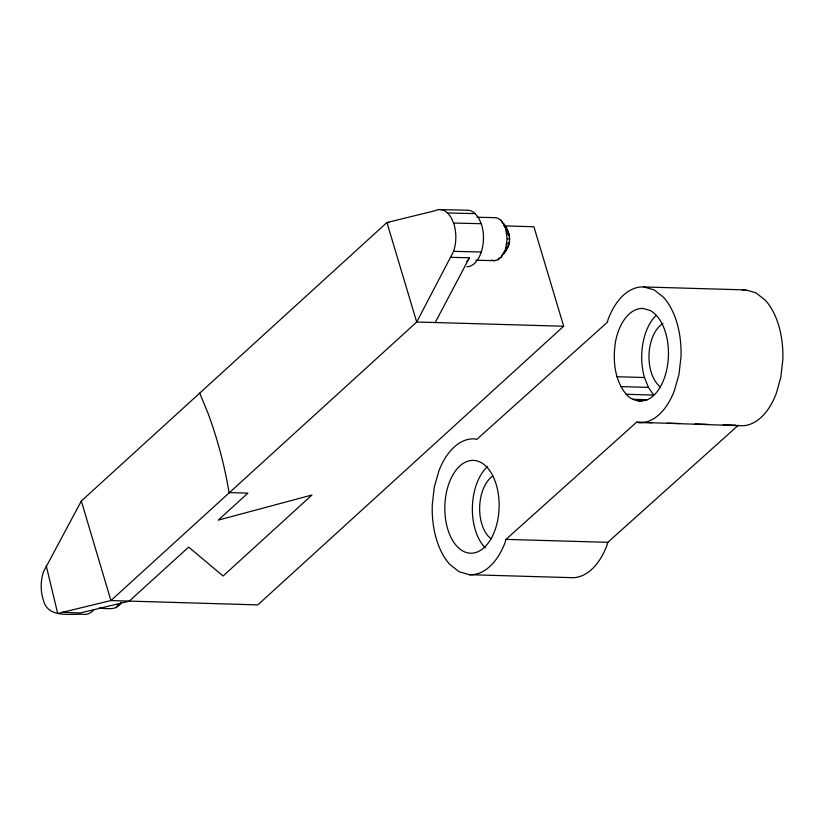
<?xml version="1.0" encoding="UTF-8"?>
<svg xmlns="http://www.w3.org/2000/svg" width="824" height="824" viewBox="0 0 824 824"><rect width="100%" height="100%" fill="white"/><g stroke="black" fill="none" stroke-linecap="round" stroke-linejoin="round"><path stroke-width="1.24" d="M475.819 260.23L494.668 260.662L497.902 259.787L500.92 257.49L505.503 249.404L507.172 238.579L505.493 227.898L503.505 223.541L500.91 220.235L497.892 218.226L494.658 217.649L477.065 217.237M503.516 253.957C511.982 245.356 511.148 232.327 503.505 223.541M505.957 539.38L505.019 542.707A67.959 39.727 -88.3 0 1 469.35 574.699L459.174 571.794L449.863 564.461A67.959 39.727 -88.3 0 1 432.291 504.525L434.32 487.025L438.914 470.875A67.959 39.727 -88.3 0 1 474.583 438.883L476.674 439.48L607.257 322.359L608.246 318.96A67.959 39.727 -88.3 0 1 643.904 286.968L745.741 289.914L755.927 292.808L765.228 300.142A67.959 39.727 -88.3 0 1 782.8 360.078L780.771 377.577L776.177 393.728A67.959 39.727 -88.3 0 1 740.508 425.72L636.54 422.259L505.957 539.38L607.793 542.326L738.376 425.205M607.793 542.326L606.855 545.653A67.959 39.727 -88.3 0 1 571.187 577.645L469.35 574.699M46.237 565.707L57.69 613.478L110.921 600.552L416.697 322.05L453.622 251.351A28.315 16.449 -88.7 0 0 453.612 223.047L450.996 217.309L447.587 212.973A28.315 16.449 -88.7 0 0 435.093 210.728L386.94 222.511L81.329 501.013L43.538 571.691A28.315 16.676 -88 0 0 43.332 599.985C47.926 619.143 70.874 613.241 85.14 614.436A28.315 16.676 -88 0 0 93.514 610.265M389.402 222.573L386.94 222.511L416.697 322.05L435.216 322.534L469.443 257.768L451.006 257.335M500.92 257.49L508.068 246.386M98.911 608.133C106.317 608.205 117.286 611.243 120.963 602.334M505.503 249.404L509.016 244.234M497.902 259.787L499.272 257.85M115.927 607.731L117.966 604.857M118.996 605.444L120.984 602.787M504.36 225.889L533.921 226.765L563.668 326.242L257.799 604.898L110.921 600.552L81.329 501.013M506.75 244.162L509.603 241.741M505.411 249.147L506.842 248.055M439.357 209.564L467.002 210.213A28.315 16.449 -88.7 0 1 475.242 213.622L478.651 217.958L481.267 223.695A28.315 16.449 -88.7 0 1 467.023 266.811M447.587 212.973L475.242 213.622M453.612 223.047L481.267 223.695M453.622 251.351L481.267 252M435.216 322.534L563.668 326.242M616.919 376.733L644.481 377.526L648.416 387.383L653.751 395.077L626.189 394.284C614.21 379.617 612.613 359.439 615.569 341.363A46.443 27.151 -88.3 0 1 643.081 308.464L650.033 310.452A46.443 27.151 -88.3 0 1 668.408 350.344A46.443 27.151 -88.3 0 1 653.298 395.829C645.594 403.297 633.069 402.4 626.189 394.284M620.853 386.59L648.416 387.383M632.544 399.29L647.582 399.722M638.075 400.866L641.834 400.969M636.54 422.259L651.815 422.702M667.09 423.145L679.821 423.505M695.096 423.948L707.826 424.319M723.101 424.762L735.832 425.132M229.422 492.587L247.89 493.133L218.267 520.119L311.977 495.018L223.098 575.986L188.645 547.105L129.193 601.18L80.319 612.953L62.016 612.314M491.434 260.085L494.668 260.662M507.172 238.579L509.809 239.094M643.904 286.968L654.091 289.863L663.392 297.196A67.959 39.727 -88.3 0 1 680.964 357.132L678.935 374.632L674.341 390.782A67.959 39.727 -88.3 0 1 638.672 422.774M506.75 233.027L509.603 236.467M508.068 231.977L503.876 225.323M500.91 220.235L502.692 223.294M505.493 227.898L509.005 234.037M199.727 393.12L207.905 412.978C217.474 438.883 224.684 465.663 229.093 492.927M469.443 257.768A28.315 16.449 -88.7 0 1 466.765 261.62M644.481 377.526A46.443 27.151 -88.3 0 1 656.059 315.438M660.518 386.961A33.98 19.869 -88.3 0 1 649.013 354.536A33.98 19.869 -88.3 0 1 662.97 323.564M485.223 547.836A46.443 27.151 -88.3 0 1 472.389 506.688A46.443 27.151 -88.3 0 1 487.695 466.477M742.29 289.966A67.959 39.727 -88.3 0 1 745.741 289.914M491.114 538.814A33.98 19.869 -88.3 0 1 479.661 507.182A33.98 19.869 -88.3 0 1 492.742 476.045M491.207 538.474A46.443 27.151 -88.3 0 0 478.96 461.564A46.443 27.151 -88.3 0 0 445.733 520.335A46.443 27.151 -88.3 0 0 491.207 538.474"/></g></svg>
